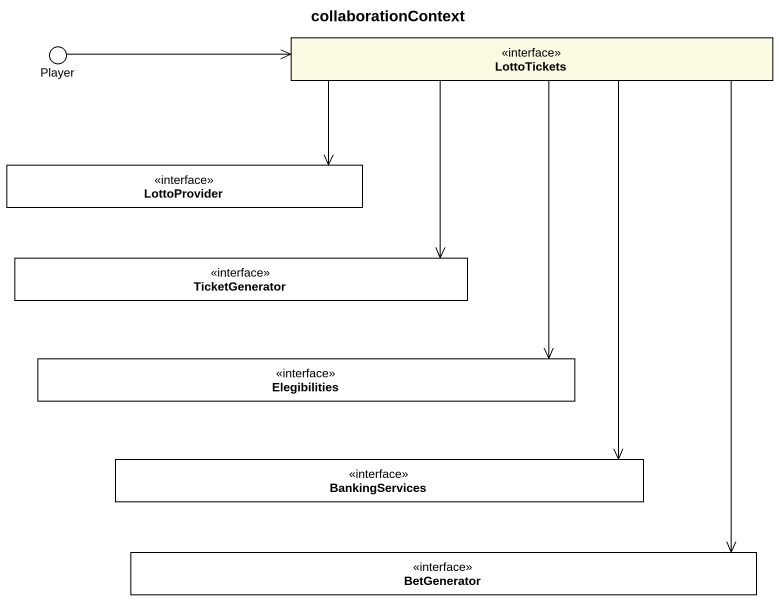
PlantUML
@startuml
title collaborationContext
allowmixing
hide circle
hide empty members
() Player #FFCCCC
interface LottoTickets #FBFAE3
interface LottoProvider
interface TicketGenerator
interface Elegibilities
interface BankingServices
interface BetGenerator
Player -right-> LottoTickets
LottoTickets -left-> LottoProvider
LottoTickets --> TicketGenerator
LottoTickets --> Elegibilities
LottoTickets --> BankingServices
LottoTickets --> BetGenerator
@enduml
